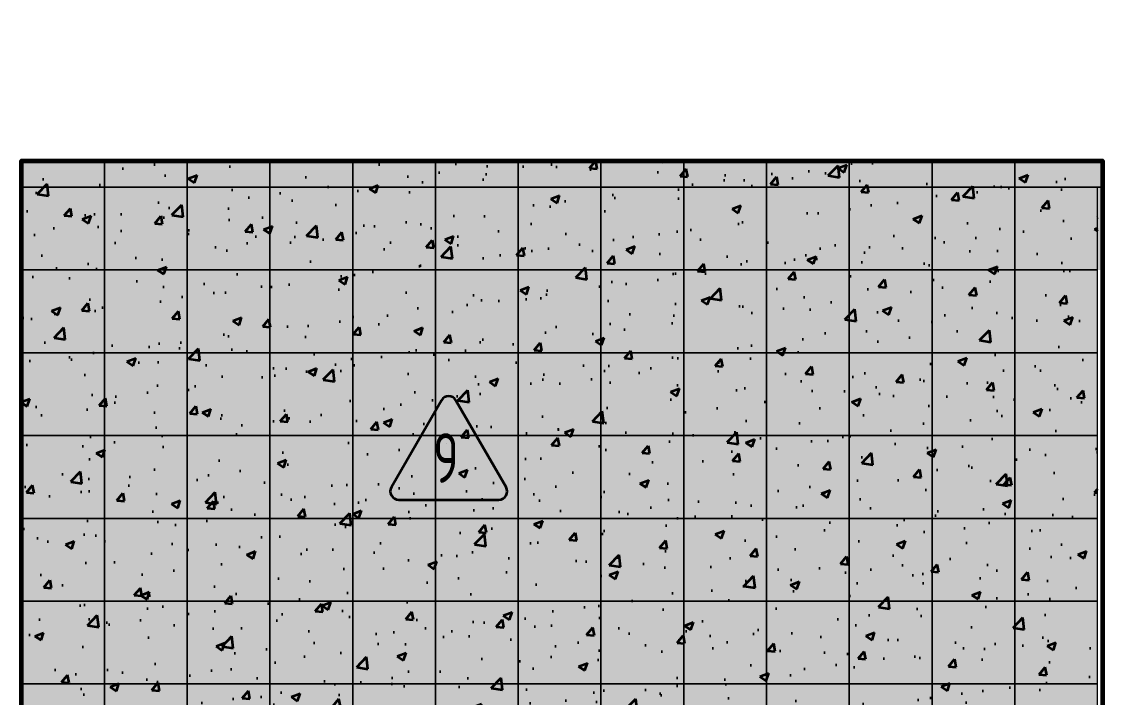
# Model space of a CAD drawing. Header units: millimetres. Extents: x -510890 to 418982, y -118257 to 141350.
# Drawn here: x 107863 to 114392, y -2382 to 1699 of the extents above; entities that cross this region are included whole.
import ezdxf
from ezdxf.enums import TextEntityAlignment as Align

# ---------------------------------------------------------------- set-up
doc = ezdxf.new("R2010")
doc.units = ezdxf.units.MM
doc.layers.add('АР_Площадь контур', color=220, linetype='Continuous', lineweight=35, plot=False)
doc.styles.add('ISOCPEUR', font='isocpeur.ttf', dxfattribs={"height": 800})

msp = doc.modelspace()

# ---------------------------------------------------------------- hatches: boundary and pattern name
at = {"layer": 'АР_Площадь контур', "lineweight": 5, "ltscale": 300, "true_color": 0xb8b9bc, "transparency": 33554687}
h = msp.add_hatch(color=9, dxfattribs=at)
h.dxf.hatch_style = 1
h.paths.add_polyline_path([(113863.2, -2300.6), (113363.2, -2300.6)], flags=17)
h.paths.add_polyline_path([(114363.2, -1800.6), (113363.2, -1800.6), (113363.2, -2300.6), (114363.2, -2300.6)])
h.paths.add_polyline_path([(113363.2, -1800.6), (112863.2, -1800.6), (112863.2, -2300.6), (113363.2, -2300.6)])
h.paths.add_polyline_path([(113363.2, -800.6), (112863.2, -800.6), (112863.2, -1800.6), (113363.2, -1800.6)])
h.paths.add_polyline_path([(112863.2, -1300.6), (112363.2, -1300.6)], flags=17)
h.paths.add_polyline_path([(112863.2, -800.6), (112363.2, -800.6), (112363.2, -1300.6), (112863.2, -1300.6)])
h.paths.add_polyline_path([(112363.2, -800.6), (111863.2, -800.6), (111863.2, -1300.6), (112363.2, -1300.6)])
h.paths.add_polyline_path([(112363.2, 199.4), (111863.2, 199.4), (111863.2, -800.6), (112363.2, -800.6)])
h.paths.add_polyline_path([(111863.2, -300.6), (111363.2, -300.6)])
h.paths.add_polyline_path([(111863.2, 199.4), (111363.2, 199.4), (111363.2, -300.6), (111863.2, -300.6)])
h.paths.add_polyline_path([(111363.2, 199.4), (110863.2, 199.4), (110863.2, -300.6), (111363.2, -300.6)])
h.paths.add_polyline_path([(110863.2, 699.4), (110363.2, 699.4)])
h.paths.add_polyline_path([(109863.2, 1699.4), (109363.2, 1699.4)])
at = {"layer": 'АР_Площадь контур', "ltscale": 10000, "true_color": 0x636466}
h = msp.add_hatch(dxfattribs=at)
h.set_pattern_fill('AR-CONC', color=251, scale=3)
h.set_pattern_definition([(50, (416840.76, 29345.87), (546.554, -47.81726), [57.15, -628.65]), (355, (416840.76, 29345.87), (-105.7303, 573.1705), [45.72, -502.9218]), (100.45144, (416886.3, 29341.9), (440.8237, 525.3533), [48.57, -534.2707]), (46.1842, (416840.76, 29498.3), (813.2371, -126.127), [85.725, -942.975]), (96.63556, (416908.5, 29487.76), (712.2124, 742.2784), [72.855, -801.4068]), (351.18415, (416840.76, 29498.3), (712.2124, 742.2784), [68.58, -754.3792]), (21, (416916.96, 29460.17), (454.8432, -306.7956), [57.15, -628.65]), (326, (416916.96, 29460.17), (185.4061, 552.5639), [45.72, -502.92]), (71.45144, (416954.86, 29434.6), (640.2493, 245.7683), [48.57, -534.2698]), (37.5, (416840.76, 29345.87), (9.26581, 253.66512), [0, -496.824, 0, -510.54, 0, -504.825]), (7.5, (416840.76, 29345.87), (200.45899, 300.54172), [0, -291.084, 0, -485.394, 0, -192.405]), (327.5, (416670.83, 29345.87), (406.77179, -17.18623), [0, -190.5, 0, -594.36, 0, -788.67]), (317.5, (416594.63, 29345.87), (444.38754, 76.27947), [0, -247.65, 0, -394.716, 0, -560.07])])
h.paths.add_polyline_path([(114361.8, -5797.8), (110917.1, -5803.4), (110917.1, -5800.6), (109416.1, -5800.6), (109416.1, -5800.6), (107863.2, -5800.6), (107863.2, 853.6), (114364.7, 859.7)])
at = {"layer": 'АР_Площадь контур', "lineweight": 5, "ltscale": 300, "transparency": 33554687}
h = msp.add_hatch(color=252, dxfattribs=at)
h.dxf.hatch_style = 1
h.paths.add_polyline_path([(108863.2, 859.4), (107863.2, 859.4), (107863.2, 699.4), (108863.2, 699.4)])
h = msp.add_hatch(color=252, dxfattribs=at)
h.dxf.hatch_style = 1
h.paths.add_polyline_path([(109363.2, 859.4), (108863.2, 859.4), (108863.2, -300.6), (109363.2, -300.6)])
at = {"layer": 'АР_Площадь контур', "lineweight": 5, "ltscale": 300, "true_color": 0x828487, "transparency": 33554687}
h = msp.add_hatch(color=252, dxfattribs=at)
h.dxf.hatch_style = 1
h.paths.add_polyline_path([(109363.1, 199.5), (110262.9, 199.4), (110863.2, 199.4), (110863.2, 699.4), (109863.2, 699.4), (109863.2, 859.4), (109363.2, 859.4)])
at = {"layer": 'АР_Площадь контур', "lineweight": 5, "ltscale": 300, "true_color": 0xb8b9bc, "transparency": 33554687}
h = msp.add_hatch(color=9, dxfattribs=at)
h.dxf.hatch_style = 1
h.paths.add_polyline_path([(110863.2, 859.4), (109863.2, 859.4), (109863.2, 699.4), (110863.2, 699.4)])
h = msp.add_hatch(color=9, dxfattribs=at)
h.dxf.hatch_style = 1
h.paths.add_polyline_path([(111363.2, 859.4), (110863.2, 859.4), (110863.2, 199.4), (111363.2, 199.4)])
at = {"layer": 'АР_Площадь контур', "lineweight": 5, "ltscale": 300, "transparency": 33554687}
h = msp.add_hatch(color=252, dxfattribs=at)
h.dxf.hatch_style = 1
h.paths.add_polyline_path([(111863.2, 859.4), (111363.2, 859.4), (111363.2, 199.4), (111863.2, 199.4)])
at = {"layer": 'АР_Площадь контур', "lineweight": 5, "ltscale": 300, "true_color": 0x828487, "transparency": 33554687}
h = msp.add_hatch(color=252, dxfattribs=at)
h.dxf.hatch_style = 1
h.paths.add_polyline_path([(113363.2, 859.4), (111863.2, 859.4), (111863.2, 699.4), (113363.2, 699.4)])
at = {"layer": 'АР_Площадь контур', "lineweight": 5, "ltscale": 300, "true_color": 0xb8b9bc, "transparency": 33554687}
h = msp.add_hatch(color=9, dxfattribs=at)
h.dxf.hatch_style = 1
h.paths.add_polyline_path([(113863.2, 859.4), (113363.2, 859.4), (113363.2, 199.4), (114392.3, 199.4), (114392.3, 699.4), (113863.2, 699.4)])
at = {"layer": 'АР_Площадь контур', "lineweight": 5, "ltscale": 300, "transparency": 33554687}
h = msp.add_hatch(color=252, dxfattribs=at)
h.dxf.hatch_style = 1
h.paths.add_polyline_path([(114312.9, 855.4), (113863.2, 855.4), (113863.2, 699.4), (114392.3, 699.4), (114392.3, 855.4)])
at = {"layer": 'АР_Площадь контур', "lineweight": 5, "ltscale": 300, "true_color": 0xc7c8ca, "transparency": 33554687}
h = msp.add_hatch(color=9, dxfattribs=at)
h.dxf.hatch_style = 1
h.paths.add_polyline_path([(107862.9, 199.5), (108262.9, 199.4), (108863.2, 199.4), (108863.2, 699.4), (107863.2, 699.4), (107863.2, 548.1)])
at = {"layer": 'АР_Площадь контур', "lineweight": 5, "ltscale": 300, "transparency": 33554687}
h = msp.add_hatch(color=252, dxfattribs=at)
h.dxf.hatch_style = 1
h.paths.add_polyline_path([(112863.2, 699.4), (111863.2, 699.4), (111863.2, 199.4), (112863.2, 199.4)])
at = {"layer": 'АР_Площадь контур', "lineweight": 5, "ltscale": 300, "true_color": 0x828487, "transparency": 33554687}
h = msp.add_hatch(color=252, dxfattribs=at)
h.dxf.hatch_style = 1
h.paths.add_polyline_path([(113363.2, 699.4), (112863.2, 699.4), (112863.2, 199.4), (113363.2, 199.4)])
at = {"layer": 'АР_Площадь контур', "lineweight": 5, "ltscale": 300, "true_color": 0xb8b9bc, "transparency": 33554687}
h = msp.add_hatch(color=9, dxfattribs=at)
h.dxf.hatch_style = 1
h.paths.add_polyline_path([(108363.2, 199.4), (107863.2, 199.4)], flags=17)
h.paths.add_polyline_path([(108863.2, -300.6), (108363.2, -300.6), (108363.2, -800.6), (108863.2, -800.6)])
h.paths.add_polyline_path([(109363.2, -300.6), (108863.2, -300.6), (108863.2, -800.6), (109363.2, -800.6)])
h.paths.add_polyline_path([(109363.2, -800.6), (108863.2, -800.6)], flags=17)
h.paths.add_polyline_path([(109863.2, -300.6), (109363.2, -300.6), (109363.2, -1300.6), (109863.2, -1300.6)])
h.paths.add_polyline_path([(109863.2, -1300.6), (109363.2, -1300.6), (109363.2, -1800.6), (109863.2, -1800.6)])
h.paths.add_polyline_path([(110363.2, -1300.6), (109863.2, -1300.6), (109863.2, -1800.6), (110363.2, -1800.6)])
h.paths.add_polyline_path([(110363.2, -1800.6), (109863.2, -1800.6)])
h.paths.add_polyline_path([(110863.2, -1300.6), (110363.2, -1300.6), (110363.2, -2300.6), (110863.2, -2300.6)])
h.paths.add_polyline_path([(110863.2, -2300.6), (110363.2, -2300.6), (110363.2, -2800.6), (110863.2, -2800.6)])
h.paths.add_polyline_path([(111363.2, -2300.6), (110863.2, -2300.6), (110863.2, -2800.6), (111363.2, -2800.6)])
h.paths.add_polyline_path([(111363.2, -2800.6), (110863.2, -2800.6)], flags=17)
h.paths.add_polyline_path([(111863.2, -2300.6), (111363.2, -2300.6), (111363.2, -3300.6), (111863.2, -3300.6)])
h.paths.add_polyline_path([(111863.2, -3300.6), (111363.2, -3300.6), (111363.2, -3800.6), (111863.2, -3800.6)])
h.paths.add_polyline_path([(112363.2, -3300.6), (111863.2, -3300.6), (111863.2, -3800.6), (112363.2, -3800.6)])
h.paths.add_polyline_path([(112363.2, -3800.6), (111863.2, -3800.6)], flags=17)
h.paths.add_polyline_path([(112863.2, -3300.6), (112363.2, -3300.6), (112363.2, -4300.6), (112863.2, -4300.6)])
h.paths.add_polyline_path([(112863.2, -4300.6), (112363.2, -4300.6), (112363.2, -4800.6), (112863.2, -4800.6)])
h.paths.add_polyline_path([(113363.2, -4300.6), (112863.2, -4300.6), (112863.2, -4800.6), (113363.2, -4800.6)])
h.paths.add_polyline_path([(113363.2, -4800.6), (113363.2, -5300.6)], flags=17)
h.paths.add_polyline_path([(113863.2, -4300.6), (113363.2, -4300.6), (113363.2, -5300.6), (113863.2, -5300.6)])
h.paths.add_polyline_path([(113863.2, -5300.6), (113363.2, -5300.6), (113363.2, -5800.6), (113863.2, -5800.6)])
h.paths.add_polyline_path([(108863.2, 199.4), (108363.2, 199.4), (108363.2, -300.6), (108863.2, -300.6)])
at = {"layer": 'АР_Площадь контур', "lineweight": 5, "ltscale": 300, "true_color": 0x828487, "transparency": 33554687}
h = msp.add_hatch(color=252, dxfattribs=at)
h.dxf.hatch_style = 1
h.paths.add_polyline_path([(113363.2, -5300.6), (112863.2, -5300.6), (112863.2, -5800.6), (113363.2, -5800.6)])
h.paths.add_polyline_path([(113363.2, -4800.6), (112863.2, -4800.6), (112863.2, -5300.6), (113363.2, -5300.6)])
h.paths.add_polyline_path([(112863.2, -4800.6), (112363.2, -4800.6), (112363.2, -5300.6), (112863.2, -5300.6)])
h.paths.add_polyline_path([(112363.2, -4800.6), (111863.2, -4800.6), (111863.2, -5300.6), (112363.2, -5300.6)])
h.paths.add_polyline_path([(112363.2, -4300.6), (111863.2, -4300.6), (111863.2, -4800.6), (112363.2, -4800.6)])
h.paths.add_polyline_path([(112363.2, -3800.6), (111863.2, -3800.6), (111863.2, -4300.6), (112363.2, -4300.6)])
h.paths.add_polyline_path([(111863.2, -3800.6), (111363.2, -3800.6), (111363.2, -4300.6), (111863.2, -4300.6)])
h.paths.add_polyline_path([(111363.2, -3800.6), (110863.2, -3800.6), (110863.2, -4300.6), (111363.2, -4300.6)])
h.paths.add_polyline_path([(111363.2, -3300.6), (110863.2, -3300.6), (110863.2, -3800.6), (111363.2, -3800.6)])
h.paths.add_polyline_path([(111363.2, -2800.6), (110863.2, -2800.6), (110863.2, -3300.6), (111363.2, -3300.6)])
h.paths.add_polyline_path([(110863.2, -2800.6), (110363.2, -2800.6), (110363.2, -3300.6), (110863.2, -3300.6)])
h.paths.add_polyline_path([(110363.2, -2800.6), (109863.2, -2800.6), (109863.2, -3300.6), (110363.2, -3300.6)])
h.paths.add_polyline_path([(110363.2, -2300.6), (109863.2, -2300.6), (109863.2, -2800.6), (110363.2, -2800.6)])
h.paths.add_polyline_path([(110363.2, -1800.6), (109863.2, -1800.6), (109863.2, -2300.6), (110363.2, -2300.6)])
h.paths.add_polyline_path([(109863.2, -1800.6), (109363.2, -1800.6), (109363.2, -2300.6), (109863.2, -2300.6)])
h.paths.add_polyline_path([(109363.2, -1800.6), (108863.2, -1800.6), (108863.2, -2300.6), (109363.2, -2300.6)])
h.paths.add_polyline_path([(109363.2, -1300.6), (108863.2, -1300.6), (108863.2, -1800.6), (109363.2, -1800.6)])
h.paths.add_polyline_path([(109363.2, -800.6), (108863.2, -800.6), (108863.2, -1300.6), (109363.2, -1300.6)])
h.paths.add_polyline_path([(108863.2, -800.6), (108363.2, -800.6), (108363.2, -1300.6), (108863.2, -1300.6)])
h.paths.add_polyline_path([(108363.2, -800.6), (107863.2, -800.6), (107863.2, -1300.6), (108363.2, -1300.6)])
h.paths.add_polyline_path([(108363.2, -300.6), (107863.2, -300.6), (107863.2, -800.6), (108363.2, -800.6)])
h.paths.add_polyline_path([(108363.2, 130.2), (107863.2, 130.2), (107863.2, -300.6), (108363.2, -300.6)])
h.paths.add_polyline_path([(108363.2, 199.4), (107863.2, 199.4), (107863.2, 130.2), (108363.2, 130.2)])
at = {"layer": 'АР_Площадь контур', "lineweight": 5, "ltscale": 300, "transparency": 33554687}
h = msp.add_hatch(color=252, dxfattribs=at)
h.dxf.hatch_style = 1
h.paths.add_polyline_path([(109863.2, 199.4), (109363.2, 199.4), (109363.2, 130.2), (109863.2, 130.2)])
h = msp.add_hatch(color=252, dxfattribs=at)
h.dxf.hatch_style = 1
h.paths.add_polyline_path([(110363.2, 199.4), (109863.2, 199.4), (109863.2, 130.2), (110363.2, 130.2)])
at = {"layer": 'АР_Площадь контур', "lineweight": 5, "ltscale": 300, "true_color": 0x828487, "transparency": 33554687}
h = msp.add_hatch(color=252, dxfattribs=at)
h.dxf.hatch_style = 1
h.paths.add_polyline_path([(110863.1, 199.4), (110363.1, 199.4), (110363.1, 130.2), (110863.1, 130.2)])
h = msp.add_hatch(color=252, dxfattribs=at)
h.dxf.hatch_style = 1
h.paths.add_polyline_path([(110863.1, 199.4), (110363.1, 199.4), (110363.1, -300.6), (110863.1, -300.6)])
at = {"layer": 'АР_Площадь контур', "lineweight": 5, "ltscale": 300, "transparency": 33554687}
h = msp.add_hatch(color=252, dxfattribs=at)
h.dxf.hatch_style = 1
h.paths.add_polyline_path([(112863.2, 199.4), (112363.2, 199.4), (112363.2, 130.2), (112863.2, 130.2)])
at = {"layer": 'АР_Площадь контур', "lineweight": 5, "ltscale": 300, "true_color": 0x828487, "transparency": 33554687}
h = msp.add_hatch(color=252, dxfattribs=at)
h.dxf.hatch_style = 1
h.paths.add_polyline_path([(113363.2, 199.4), (112863.2, 199.4), (112863.2, 130.2), (113363.2, 130.2)])
h = msp.add_hatch(color=252, dxfattribs=at)
h.dxf.hatch_style = 1
h.paths.add_polyline_path([(113863.2, 199.4), (113363.2, 199.4), (113363.2, 130.2), (113863.2, 130.2)])
h = msp.add_hatch(color=252, dxfattribs=at)
h.dxf.hatch_style = 1
h.paths.add_polyline_path([(114363.2, 199.4), (113863.2, 199.4), (113863.2, 130.2), (114363.2, 130.2)])
at = {"layer": 'АР_Площадь контур', "lineweight": 5, "ltscale": 300, "transparency": 33554687}
h = msp.add_hatch(color=252, dxfattribs=at)
h.dxf.hatch_style = 1
h.paths.add_polyline_path([(109863.2, 130.2), (109363.2, 130.2), (109363.2, -300.6), (109863.2, -300.6)])
h = msp.add_hatch(color=252, dxfattribs=at)
h.dxf.hatch_style = 1
h.paths.add_polyline_path([(110363.2, 130.2), (109863.2, 130.2), (109863.2, -300.6), (110363.2, -300.6)])
h = msp.add_hatch(color=252, dxfattribs=at)
h.dxf.hatch_style = 1
h.paths.add_polyline_path([(112863.2, 130.2), (112363.2, 130.2), (112363.2, -300.6), (112863.2, -300.6)])
at = {"layer": 'АР_Площадь контур', "lineweight": 5, "ltscale": 300, "true_color": 0x828487, "transparency": 33554687}
h = msp.add_hatch(color=252, dxfattribs=at)
h.dxf.hatch_style = 1
h.paths.add_polyline_path([(113363.2, 130.2), (112863.2, 130.2), (112863.2, -300.6), (113363.2, -300.6)])
h = msp.add_hatch(color=252, dxfattribs=at)
h.dxf.hatch_style = 1
h.paths.add_polyline_path([(113863.2, 130.2), (113363.2, 130.2), (113363.2, -300.6), (113863.2, -300.6)])
h = msp.add_hatch(color=252, dxfattribs=at)
h.dxf.hatch_style = 1
h.paths.add_polyline_path([(114363.2, 130.2), (113863.2, 130.2), (113863.2, -300.6), (114363.2, -300.6)])
at = {"layer": 'АР_Площадь контур', "lineweight": 5, "ltscale": 300, "transparency": 33554687}
h = msp.add_hatch(color=252, dxfattribs=at)
h.dxf.hatch_style = 1
h.paths.add_polyline_path([(110363.2, -300.6), (109863.2, -300.6), (109863.2, -800.6), (110363.2, -800.6)])
at = {"layer": 'АР_Площадь контур', "lineweight": 5, "ltscale": 300, "true_color": 0x828487, "transparency": 33554687}
h = msp.add_hatch(color=252, dxfattribs=at)
h.dxf.hatch_style = 1
h.paths.add_polyline_path([(110863.1, -300.6), (110363.1, -300.6), (110363.1, -800.6), (110863.1, -800.6)])
h = msp.add_hatch(color=252, dxfattribs=at)
h.dxf.hatch_style = 1
h.paths.add_polyline_path([(111363.1, -300.6), (110863.1, -300.6), (110863.1, -800.6), (111363.1, -800.6)])
h = msp.add_hatch(color=252, dxfattribs=at)
h.dxf.hatch_style = 1
h.paths.add_polyline_path([(111863.1, -300.6), (111363.1, -300.6), (111363.1, -800.6), (111863.1, -800.6)])
at = {"layer": 'АР_Площадь контур', "lineweight": 5, "ltscale": 300, "transparency": 33554687}
h = msp.add_hatch(color=252, dxfattribs=at)
h.dxf.hatch_style = 1
h.paths.add_polyline_path([(112863.2, -300.6), (112363.2, -300.6), (112363.2, -800.6), (112863.2, -800.6)])
h = msp.add_hatch(color=252, dxfattribs=at)
h.dxf.hatch_style = 1
h.paths.add_polyline_path([(113363.2, -300.6), (112863.2, -300.6), (112863.2, -800.6), (113363.2, -800.6)])
h = msp.add_hatch(color=252, dxfattribs=at)
h.dxf.hatch_style = 1
h.paths.add_polyline_path([(113863.2, -300.6), (113363.2, -300.6), (113363.2, -800.6), (113863.2, -800.6)])
at = {"layer": 'АР_Площадь контур', "lineweight": 5, "ltscale": 300, "true_color": 0x828487, "transparency": 33554687}
h = msp.add_hatch(color=252, dxfattribs=at)
h.dxf.hatch_style = 1
h.paths.add_polyline_path([(114363.2, -300.6), (113863.2, -300.6), (113863.2, -800.6), (114363.2, -800.6)])
at = {"layer": 'АР_Площадь контур', "lineweight": 5, "ltscale": 300, "transparency": 33554687}
h = msp.add_hatch(color=252, dxfattribs=at)
h.dxf.hatch_style = 1
h.paths.add_polyline_path([(110363.2, -800.6), (109863.2, -800.6), (109863.2, -1300.6), (110363.2, -1300.6)])
h = msp.add_hatch(color=252, dxfattribs=at)
h.dxf.hatch_style = 1
h.paths.add_polyline_path([(110863.2, -800.6), (110363.2, -800.6), (110363.2, -1300.6), (110863.2, -1300.6)])
h = msp.add_hatch(color=252, dxfattribs=at)
h.dxf.hatch_style = 1
h.paths.add_polyline_path([(111363.2, -800.6), (110863.2, -800.6), (110863.2, -1300.6), (111363.2, -1300.6)])
at = {"layer": 'АР_Площадь контур', "lineweight": 5, "ltscale": 300, "true_color": 0x828487, "transparency": 33554687}
h = msp.add_hatch(color=252, dxfattribs=at)
h.dxf.hatch_style = 1
h.paths.add_polyline_path([(111863.1, -800.6), (111363.1, -800.6), (111363.1, -1300.6), (111863.1, -1300.6)])
at = {"layer": 'АР_Площадь контур', "lineweight": 5, "ltscale": 300, "transparency": 33554687}
h = msp.add_hatch(color=252, dxfattribs=at)
h.dxf.hatch_style = 1
h.paths.add_polyline_path([(113863.2, -800.6), (113363.2, -800.6), (113363.2, -1300.6), (113863.2, -1300.6)])
at = {"layer": 'АР_Площадь контур', "lineweight": 5, "ltscale": 300, "true_color": 0x828487, "transparency": 33554687}
h = msp.add_hatch(color=252, dxfattribs=at)
h.dxf.hatch_style = 1
h.paths.add_polyline_path([(114363.2, -800.6), (113863.2, -800.6), (113863.2, -1300.6), (114363.2, -1300.6)])
at = {"layer": 'АР_Площадь контур', "lineweight": 5, "ltscale": 300, "transparency": 33554687}
h = msp.add_hatch(color=252, dxfattribs=at)
h.dxf.hatch_style = 1
h.paths.add_polyline_path([(108363.2, -1300.6), (107863.2, -1300.6), (107863.2, -1800.6), (108363.2, -1800.6)])
h.paths.add_polyline_path([(108363.2, -1800.6), (107863.2, -1800.6)], flags=17)
h.paths.add_polyline_path([(108863.2, -1300.6), (108363.2, -1300.6), (108363.2, -2300.6), (108863.2, -2300.6)])
h.paths.add_polyline_path([(108863.2, -2300.6), (108363.2, -2300.6), (108363.2, -2800.6), (108863.2, -2800.6)])
h.paths.add_polyline_path([(109363.2, -2300.6), (108863.2, -2300.6), (108863.2, -2800.6), (109363.2, -2800.6)])
h.paths.add_polyline_path([(109363.2, -2800.6), (108863.2, -2800.6)], flags=17)
h.paths.add_polyline_path([(109863.2, -2300.6), (109363.2, -2300.6), (109363.2, -3300.6), (109863.2, -3300.6)])
h.paths.add_polyline_path([(109863.2, -3300.6), (109363.2, -3300.6), (109363.2, -3800.6), (109863.2, -3800.6)])
h.paths.add_polyline_path([(110363.2, -3300.6), (109863.2, -3300.6), (109863.2, -3800.6), (110363.2, -3800.6)])
h.paths.add_polyline_path([(110363.2, -3800.6), (109863.2, -3800.6)], flags=17)
h.paths.add_polyline_path([(110863.2, -3300.6), (110363.2, -3300.6), (110363.2, -4300.6), (110863.2, -4300.6)])
h.paths.add_polyline_path([(110863.2, -4300.6), (110363.2, -4300.6), (110363.2, -4800.6), (110863.2, -4800.6)])
h.paths.add_polyline_path([(111363.2, -4300.6), (110863.2, -4300.6), (110863.2, -4800.6), (111363.2, -4800.6)])
h.paths.add_polyline_path([(111363.2, -4800.6), (110863.2, -4800.6)], flags=17)
h.paths.add_polyline_path([(111863.2, -4300.6), (111363.2, -4300.6), (111363.2, -5300.6), (111863.2, -5300.6)])
h.paths.add_polyline_path([(111863.2, -5300.6), (111363.2, -5300.6), (111363.2, -5800.6), (111863.2, -5800.6)])
h.paths.add_polyline_path([(112863.2, -5300.6), (111863.2, -5300.6), (111863.2, -5800.6), (112863.2, -5800.6)])
h = msp.add_hatch(color=252, dxfattribs=at)
h.dxf.hatch_style = 1
h.paths.add_polyline_path([(111363.2, -1300.6), (110863.2, -1300.6), (110863.2, -1800.6), (111363.2, -1800.6)])
at = {"layer": 'АР_Площадь контур', "lineweight": 5, "ltscale": 300, "true_color": 0x828487, "transparency": 33554687}
h = msp.add_hatch(color=252, dxfattribs=at)
h.dxf.hatch_style = 1
h.paths.add_polyline_path([(111863.1, -1300.6), (111363.1, -1300.6), (111363.1, -1800.6), (111863.1, -1800.6)])
h = msp.add_hatch(color=252, dxfattribs=at)
h.dxf.hatch_style = 1
h.paths.add_polyline_path([(112363.1, -1300.6), (111863.1, -1300.6), (111863.1, -1800.6), (112363.1, -1800.6)])
h = msp.add_hatch(color=252, dxfattribs=at)
h.dxf.hatch_style = 1
h.paths.add_polyline_path([(112863.1, -1300.6), (112363.1, -1300.6), (112363.1, -1800.6), (112863.1, -1800.6)])
at = {"layer": 'АР_Площадь контур', "lineweight": 5, "ltscale": 300, "transparency": 33554687}
h = msp.add_hatch(color=252, dxfattribs=at)
h.dxf.hatch_style = 1
h.paths.add_polyline_path([(114363.2, -1300.6), (113363.2, -1300.6), (113363.2, -1800.6), (114363.2, -1800.6)])
at = {"layer": 'АР_Площадь контур', "lineweight": 5, "ltscale": 300, "true_color": 0xb8b9bc, "transparency": 33554687}
h = msp.add_hatch(color=9, dxfattribs=at)
h.dxf.hatch_style = 1
h.paths.add_polyline_path([(111363.2, -5300.6), (110863.2, -5300.6), (110863.2, -5800.6), (111363.2, -5800.6)])
h.paths.add_polyline_path([(111363.2, -4800.6), (110863.2, -4800.6), (110863.2, -5300.6), (111363.2, -5300.6)])
h.paths.add_polyline_path([(110863.2, -4800.6), (110363.2, -4800.6), (110363.2, -5300.6), (110863.2, -5300.6)])
h.paths.add_polyline_path([(110363.2, -4800.6), (109863.2, -4800.6), (109863.2, -5300.6), (110363.2, -5300.6)])
h.paths.add_polyline_path([(110363.2, -4300.6), (109863.2, -4300.6), (109863.2, -4800.6), (110363.2, -4800.6)])
h.paths.add_polyline_path([(110363.2, -3800.6), (109863.2, -3800.6), (109863.2, -4300.6), (110363.2, -4300.6)])
h.paths.add_polyline_path([(109863.2, -3800.6), (109363.2, -3800.6), (109363.2, -4300.6), (109863.2, -4300.6)])
h.paths.add_polyline_path([(109363.2, -3800.6), (108863.2, -3800.6), (108863.2, -4300.6), (109363.2, -4300.6)])
h.paths.add_polyline_path([(109363.2, -3300.6), (108863.2, -3300.6), (108863.2, -3800.6), (109363.2, -3800.6)])
h.paths.add_polyline_path([(109363.2, -2800.6), (108863.2, -2800.6), (108863.2, -3300.6), (109363.2, -3300.6)])
h.paths.add_polyline_path([(108863.2, -2800.6), (108363.2, -2800.6), (108363.2, -3300.6), (108863.2, -3300.6)])
h.paths.add_polyline_path([(108363.2, -2800.6), (107863.2, -2800.6), (107863.2, -3300.6), (108363.2, -3300.6)])
h.paths.add_polyline_path([(108363.2, -2300.6), (107863.2, -2300.6), (107863.2, -2800.6), (108363.2, -2800.6)])
h.paths.add_polyline_path([(108363.2, -1800.6), (107863.2, -1800.6), (107863.2, -2300.6), (108363.2, -2300.6)])
at = {"layer": 'АР_Площадь контур', "lineweight": 5, "ltscale": 300, "transparency": 33554687}
h = msp.add_hatch(color=252, dxfattribs=at)
h.dxf.hatch_style = 1
h.paths.add_polyline_path([(111363.2, -1800.6), (110863.2, -1800.6), (110863.2, -2300.6), (111363.2, -2300.6)])
h = msp.add_hatch(color=252, dxfattribs=at)
h.dxf.hatch_style = 1
h.paths.add_polyline_path([(111863.2, -1800.6), (111363.2, -1800.6), (111363.2, -2300.6), (111863.2, -2300.6)])
h = msp.add_hatch(color=252, dxfattribs=at)
h.dxf.hatch_style = 1
h.paths.add_polyline_path([(112363.2, -1800.6), (111863.2, -1800.6), (111863.2, -2300.6), (112363.2, -2300.6)])
at = {"layer": 'АР_Площадь контур', "lineweight": 5, "ltscale": 300, "true_color": 0x828487, "transparency": 33554687}
h = msp.add_hatch(color=252, dxfattribs=at)
h.dxf.hatch_style = 1
h.paths.add_polyline_path([(112863.1, -1800.6), (112363.1, -1800.6), (112363.1, -2300.6), (112863.1, -2300.6)])
at = {"layer": 'АР_Площадь контур', "lineweight": 5, "ltscale": 300, "transparency": 33554687}
h = msp.add_hatch(color=252, dxfattribs=at)
h.dxf.hatch_style = 1
h.paths.add_polyline_path([(112363.2, -2300.6), (111863.2, -2300.6), (111863.2, -2800.6), (112363.2, -2800.6)])
at = {"layer": 'АР_Площадь контур', "lineweight": 5, "ltscale": 300, "true_color": 0x828487, "transparency": 33554687}
h = msp.add_hatch(color=252, dxfattribs=at)
h.dxf.hatch_style = 1
h.paths.add_polyline_path([(112863.1, -2300.6), (112363.1, -2300.6), (112363.1, -2800.6), (112863.1, -2800.6)])
h = msp.add_hatch(color=252, dxfattribs=at)
h.dxf.hatch_style = 1
h.paths.add_polyline_path([(113363.1, -2300.6), (112863.1, -2300.6), (112863.1, -2800.6), (113363.1, -2800.6)])
h = msp.add_hatch(color=252, dxfattribs=at)
h.dxf.hatch_style = 1
h.paths.add_polyline_path([(113863.1, -2300.6), (113363.1, -2300.6), (113363.1, -2800.6), (113863.1, -2800.6)])
at = {"layer": 'АР_Площадь контур', "lineweight": 5, "ltscale": 300, "true_color": 0xb8b9bc, "transparency": 33554687}
h = msp.add_hatch(color=9, dxfattribs=at)
h.dxf.hatch_style = 1
h.paths.add_polyline_path([(114363.2, -2300.6), (113863.2, -2300.6), (113863.2, -3300.6), (114363.2, -3300.6)])

# ---------------------------------------------------------------- linework, layer by layer
at = {"layer": 'АР_Площадь контур', "lineweight": 60}
msp.add_lwpolyline([(108306.2, -5800.6), (107862.9, -5800.6), (107862.9, 859.4), (114392.3, 859.4), (114392.3, -5800.6), (113806.2, -5800.6)], dxfattribs=at)
at = {"layer": 'АР_Площадь контур', "lineweight": 5, "ltscale": 300}
for points in [[(113806.2, -5800.6), (107862.9, -5800.6), (107862.9, 859.4), (114392.3, 859.4), (114392.3, -5800.6), (113806.2, -5800.6)], [(108363.2, 699.4), (108363.2, 859.4), (107863.2, 859.4), (107863.2, 699.4), (108363.2, 699.4)], [(108863.2, 699.4), (108863.2, 859.4), (108363.2, 859.4), (108363.2, 699.4), (108863.2, 699.4)], [(109363.2, 699.4), (109363.2, 859.4), (108863.2, 859.4), (108863.2, 699.4), (109363.2, 699.4)], [(109863.2, 699.4), (109863.2, 859.4), (109363.2, 859.4), (109363.2, 699.4), (109863.2, 699.4)], [(110363.2, 699.4), (110363.2, 859.4), (109863.2, 859.4), (109863.2, 699.4), (110363.2, 699.4)], [(110863.2, 699.4), (110863.2, 859.4), (110363.2, 859.4), (110363.2, 699.4), (110863.2, 699.4)], [(111363.2, 699.4), (111363.2, 859.4), (110863.2, 859.4), (110863.2, 699.4), (111363.2, 699.4)], [(111863.2, 699.4), (111863.2, 859.4), (111363.2, 859.4), (111363.2, 699.4), (111863.2, 699.4)], [(112363.2, 699.4), (112363.2, 859.4), (111863.2, 859.4), (111863.2, 699.4), (112363.2, 699.4)], [(112863.2, 699.4), (112863.2, 859.4), (112363.2, 859.4), (112363.2, 699.4), (112863.2, 699.4)], [(113363.2, 699.4), (113363.2, 859.4), (112863.2, 859.4), (112863.2, 699.4), (113363.2, 699.4)], [(113863.2, 699.4), (113863.2, 859.4), (113363.2, 859.4), (113363.2, 699.4), (113863.2, 699.4)], [(114312.9, 859.4), (113863.2, 859.4), (113863.2, 699.4), (114392.3, 699.4)], [(108363.2, 199.4), (108363.2, 699.4), (107863.2, 699.4), (107862.9, 199.4)], [(108863.2, 199.4), (108863.2, 699.4), (108363.2, 699.4), (108363.2, 199.4), (108863.2, 199.4)], [(109363.2, 199.4), (109363.2, 699.4), (108863.2, 699.4), (108863.2, 199.4), (109363.2, 199.4)], [(109863.2, 199.4), (109863.2, 699.4), (109363.2, 699.4), (109363.2, 199.4), (109863.2, 199.4)], [(110363.2, 199.4), (110363.2, 699.4), (109863.2, 699.4), (109863.2, 199.4), (110363.2, 199.4)], [(110863.2, 199.4), (110863.2, 699.4), (110363.2, 699.4), (110363.2, 199.4), (110863.2, 199.4)], [(111363.2, 199.4), (111363.2, 699.4), (110863.2, 699.4), (110863.2, 199.4), (111363.2, 199.4)], [(111863.2, 199.4), (111863.2, 699.4), (111363.2, 699.4), (111363.2, 199.4), (111863.2, 199.4)], [(112363.2, 199.4), (112363.2, 699.4), (111863.2, 699.4), (111863.2, 199.4), (112363.2, 199.4)], [(112863.2, 199.4), (112863.2, 699.4), (112363.2, 699.4), (112363.2, 199.4), (112863.2, 199.4)], [(113363.2, 199.4), (113363.2, 699.4), (112863.2, 699.4), (112863.2, 199.4), (113363.2, 199.4)], [(113863.2, 199.4), (113863.2, 699.4), (113363.2, 699.4), (113363.2, 199.4), (113863.2, 199.4)], [(114392.3, 699.4), (113863.2, 699.4), (113863.2, 199.4)], [(114363.2, 199.4), (114363.2, 699.4), (113863.2, 699.4), (113863.2, 199.4), (114363.2, 199.4)], [(107862.9, -5800.6), (107863.1, 199.4)], [(107862.9, 199.4), (108363.2, 199.4)], [(108363.2, -300.6), (108363.2, 199.4), (107863.2, 199.4), (107863.2, -300.6), (108363.2, -300.6)], [(107863.2, 199.4), (108363.2, 199.4)], [(108863.2, -300.6), (108863.2, 199.4), (108363.2, 199.4), (108363.2, -300.6), (108863.2, -300.6)], [(108363.2, 199.4), (108863.2, 199.4)], [(109363.2, -300.6), (109363.2, 199.4), (108863.2, 199.4), (108863.2, -300.6), (109363.2, -300.6)], [(108863.2, 199.4), (109363.2, 199.4)], [(109863.2, -300.6), (109863.2, 199.4), (109363.2, 199.4), (109363.2, -300.6), (109863.2, -300.6)], [(110363.2, -300.6), (110363.2, 199.4), (109863.2, 199.4), (109863.2, -300.6), (110363.2, -300.6)], [(110863.2, -300.6), (110863.2, 199.4), (110363.2, 199.4), (110363.2, -300.6), (110863.2, -300.6)], [(111363.2, -300.6), (111363.2, 199.4), (110863.2, 199.4), (110863.2, -300.6), (111363.2, -300.6)], [(111863.2, -300.6), (111863.2, 199.4), (111363.2, 199.4), (111363.2, -300.6), (111863.2, -300.6)], [(112363.2, -300.6), (112363.2, 199.4), (111863.2, 199.4), (111863.2, -300.6), (112363.2, -300.6)], [(112863.2, -300.6), (112863.2, 199.4), (112363.2, 199.4), (112363.2, -300.6), (112863.2, -300.6)], [(113363.2, -300.6), (113363.2, 199.4), (112863.2, 199.4), (112863.2, -300.6), (113363.2, -300.6)], [(113863.2, -300.6), (113863.2, 199.4), (113363.2, 199.4), (113363.2, -300.6), (113863.2, -300.6)], [(114363.2, -300.6), (114363.2, 199.4), (113863.2, 199.4), (113863.2, -300.6), (114363.2, -300.6)], [(108363.2, -800.6), (108363.2, -300.6), (107863.2, -300.6), (107863.2, -800.6), (108363.2, -800.6)], [(108863.2, -800.6), (108863.2, -300.6), (108363.2, -300.6), (108363.2, -800.6), (108863.2, -800.6)], [(109363.2, -800.6), (109363.2, -300.6), (108863.2, -300.6), (108863.2, -800.6), (109363.2, -800.6)], [(109863.2, -800.6), (109863.2, -300.6), (109363.2, -300.6), (109363.2, -800.6), (109863.2, -800.6)], [(110363.2, -800.6), (110363.2, -300.6), (109863.2, -300.6), (109863.2, -800.6), (110363.2, -800.6)], [(110863.2, -800.6), (110863.2, -300.6), (110363.2, -300.6), (110363.2, -800.6), (110863.2, -800.6)], [(111363.2, -800.6), (111363.2, -300.6), (110863.2, -300.6), (110863.2, -800.6), (111363.2, -800.6)], [(111863.2, -800.6), (111863.2, -300.6), (111363.2, -300.6), (111363.2, -800.6), (111863.2, -800.6)], [(112363.2, -800.6), (112363.2, -300.6), (111863.2, -300.6), (111863.2, -800.6), (112363.2, -800.6)], [(112863.2, -800.6), (112863.2, -300.6), (112363.2, -300.6), (112363.2, -800.6), (112863.2, -800.6)], [(113363.2, -800.6), (113363.2, -300.6), (112863.2, -300.6), (112863.2, -800.6), (113363.2, -800.6)], [(113863.2, -800.6), (113863.2, -300.6), (113363.2, -300.6), (113363.2, -800.6), (113863.2, -800.6)], [(114363.2, -800.6), (114363.2, -300.6), (113863.2, -300.6), (113863.2, -800.6), (114363.2, -800.6)], [(108363.2, -1300.6), (108363.2, -800.6), (107863.2, -800.6), (107863.2, -1300.6), (108363.2, -1300.6)], [(108863.2, -1300.6), (108863.2, -800.6), (108363.2, -800.6), (108363.2, -1300.6), (108863.2, -1300.6)], [(109363.2, -1300.6), (109363.2, -800.6), (108863.2, -800.6), (108863.2, -1300.6), (109363.2, -1300.6)], [(109863.2, -1300.6), (109863.2, -800.6), (109363.2, -800.6), (109363.2, -1300.6), (109863.2, -1300.6)], [(110363.2, -1300.6), (110363.2, -800.6), (109863.2, -800.6), (109863.2, -1300.6), (110363.2, -1300.6)], [(110863.2, -1300.6), (110863.2, -800.6), (110363.2, -800.6), (110363.2, -1300.6), (110863.2, -1300.6)], [(111363.2, -1300.6), (111363.2, -800.6), (110863.2, -800.6), (110863.2, -1300.6), (111363.2, -1300.6)], [(111863.2, -1300.6), (111863.2, -800.6), (111363.2, -800.6), (111363.2, -1300.6), (111863.2, -1300.6)], [(112363.2, -1300.6), (112363.2, -800.6), (111863.2, -800.6), (111863.2, -1300.6), (112363.2, -1300.6)], [(112863.2, -1300.6), (112863.2, -800.6), (112363.2, -800.6), (112363.2, -1300.6), (112863.2, -1300.6)], [(113363.2, -1300.6), (113363.2, -800.6), (112863.2, -800.6), (112863.2, -1300.6), (113363.2, -1300.6)], [(113863.2, -1300.6), (113863.2, -800.6), (113363.2, -800.6), (113363.2, -1300.6), (113863.2, -1300.6)], [(114363.2, -1300.6), (114363.2, -800.6), (113863.2, -800.6), (113863.2, -1300.6), (114363.2, -1300.6)], [(108363.2, -1800.6), (108363.2, -1300.6), (107863.2, -1300.6), (107863.2, -1800.6), (108363.2, -1800.6)], [(108863.2, -1800.6), (108863.2, -1300.6), (108363.2, -1300.6), (108363.2, -1800.6), (108863.2, -1800.6)], [(109363.2, -1800.6), (109363.2, -1300.6), (108863.2, -1300.6), (108863.2, -1800.6), (109363.2, -1800.6)], [(109863.2, -1800.6), (109863.2, -1300.6), (109363.2, -1300.6), (109363.2, -1800.6), (109863.2, -1800.6)], [(110363.2, -1800.6), (110363.2, -1300.6), (109863.2, -1300.6), (109863.2, -1800.6), (110363.2, -1800.6)], [(110863.2, -1800.6), (110863.2, -1300.6), (110363.2, -1300.6), (110363.2, -1800.6), (110863.2, -1800.6)], [(111363.2, -1800.6), (111363.2, -1300.6), (110863.2, -1300.6), (110863.2, -1800.6), (111363.2, -1800.6)], [(111863.2, -1800.6), (111863.2, -1300.6), (111363.2, -1300.6), (111363.2, -1800.6), (111863.2, -1800.6)], [(112363.2, -1800.6), (112363.2, -1300.6), (111863.2, -1300.6), (111863.2, -1800.6), (112363.2, -1800.6)], [(112863.2, -1800.6), (112863.2, -1300.6), (112363.2, -1300.6), (112363.2, -1800.6), (112863.2, -1800.6)], [(113363.2, -1800.6), (113363.2, -1300.6), (112863.2, -1300.6), (112863.2, -1800.6), (113363.2, -1800.6)], [(113863.2, -1800.6), (113863.2, -1300.6), (113363.2, -1300.6), (113363.2, -1800.6), (113863.2, -1800.6)], [(114363.2, -1800.6), (114363.2, -1300.6), (113863.2, -1300.6), (113863.2, -1800.6), (114363.2, -1800.6)], [(108363.2, -2300.6), (108363.2, -1800.6), (107863.2, -1800.6), (107863.2, -2300.6), (108363.2, -2300.6)], [(108863.2, -2300.6), (108863.2, -1800.6), (108363.2, -1800.6), (108363.2, -2300.6), (108863.2, -2300.6)], [(109363.2, -2300.6), (109363.2, -1800.6), (108863.2, -1800.6), (108863.2, -2300.6), (109363.2, -2300.6)], [(109863.2, -2300.6), (109863.2, -1800.6), (109363.2, -1800.6), (109363.2, -2300.6), (109863.2, -2300.6)], [(110363.2, -2300.6), (110363.2, -1800.6), (109863.2, -1800.6), (109863.2, -2300.6), (110363.2, -2300.6)], [(110863.2, -2300.6), (110863.2, -1800.6), (110363.2, -1800.6), (110363.2, -2300.6), (110863.2, -2300.6)], [(111363.2, -2300.6), (111363.2, -1800.6), (110863.2, -1800.6), (110863.2, -2300.6), (111363.2, -2300.6)], [(111863.2, -2300.6), (111863.2, -1800.6), (111363.2, -1800.6), (111363.2, -2300.6), (111863.2, -2300.6)], [(112363.2, -2300.6), (112363.2, -1800.6), (111863.2, -1800.6), (111863.2, -2300.6), (112363.2, -2300.6)], [(112863.2, -2300.6), (112863.2, -1800.6), (112363.2, -1800.6), (112363.2, -2300.6), (112863.2, -2300.6)], [(113363.2, -2300.6), (113363.2, -1800.6), (112863.2, -1800.6), (112863.2, -2300.6), (113363.2, -2300.6)], [(113863.2, -2300.6), (113863.2, -1800.6), (113363.2, -1800.6), (113363.2, -2300.6), (113863.2, -2300.6)], [(114363.2, -2300.6), (114363.2, -1800.6), (113863.2, -1800.6), (113863.2, -2300.6), (114363.2, -2300.6)], [(108363.2, -2800.6), (108363.2, -2300.6), (107863.2, -2300.6), (107863.2, -2800.6), (108363.2, -2800.6)], [(108863.2, -2800.6), (108863.2, -2300.6), (108363.2, -2300.6), (108363.2, -2800.6), (108863.2, -2800.6)], [(109363.2, -2800.6), (109363.2, -2300.6), (108863.2, -2300.6), (108863.2, -2800.6), (109363.2, -2800.6)], [(109863.2, -2800.6), (109863.2, -2300.6), (109363.2, -2300.6), (109363.2, -2800.6), (109863.2, -2800.6)], [(110363.2, -2800.6), (110363.2, -2300.6), (109863.2, -2300.6), (109863.2, -2800.6), (110363.2, -2800.6)], [(110863.2, -2800.6), (110863.2, -2300.6), (110363.2, -2300.6), (110363.2, -2800.6), (110863.2, -2800.6)], [(111363.2, -2800.6), (111363.2, -2300.6), (110863.2, -2300.6), (110863.2, -2800.6), (111363.2, -2800.6)], [(111863.2, -2800.6), (111863.2, -2300.6), (111363.2, -2300.6), (111363.2, -2800.6), (111863.2, -2800.6)], [(112363.2, -2800.6), (112363.2, -2300.6), (111863.2, -2300.6), (111863.2, -2800.6), (112363.2, -2800.6)], [(112863.2, -2800.6), (112863.2, -2300.6), (112363.2, -2300.6), (112363.2, -2800.6), (112863.2, -2800.6)], [(113363.2, -2800.6), (113363.2, -2300.6), (112863.2, -2300.6), (112863.2, -2800.6), (113363.2, -2800.6)], [(113863.2, -2800.6), (113863.2, -2300.6), (113363.2, -2300.6), (113363.2, -2800.6), (113863.2, -2800.6)], [(114363.2, -2800.6), (114363.2, -2300.6), (113863.2, -2300.6), (113863.2, -2800.6), (114363.2, -2800.6)]]:
    msp.add_lwpolyline(points, dxfattribs=at)
at = {"layer": 'АР_Площадь контур', "linetype": 'Continuous'}
msp.add_lwpolyline([(110140.2, -1187.9), (110746.4, -1187.9, 0.577349), (110789.7, -1112.9), (110486.6, -587.9, 0.577354), (110400, -587.9), (110096.9, -1112.9, 0.577349), (110140.2, -1187.9, 0.000002)], format="xyb", dxfattribs=at)

# ---------------------------------------------------------------- texts
at = {"layer": 'АР_Площадь контур', "linetype": 'Continuous', "style": 'ISOCPEUR', "width": 0.7}
msp.add_text('9', height=300, dxfattribs=at).set_placement((110426.7, -1086.2), align=Align.CENTER)

doc.saveas('drawing.dxf')
